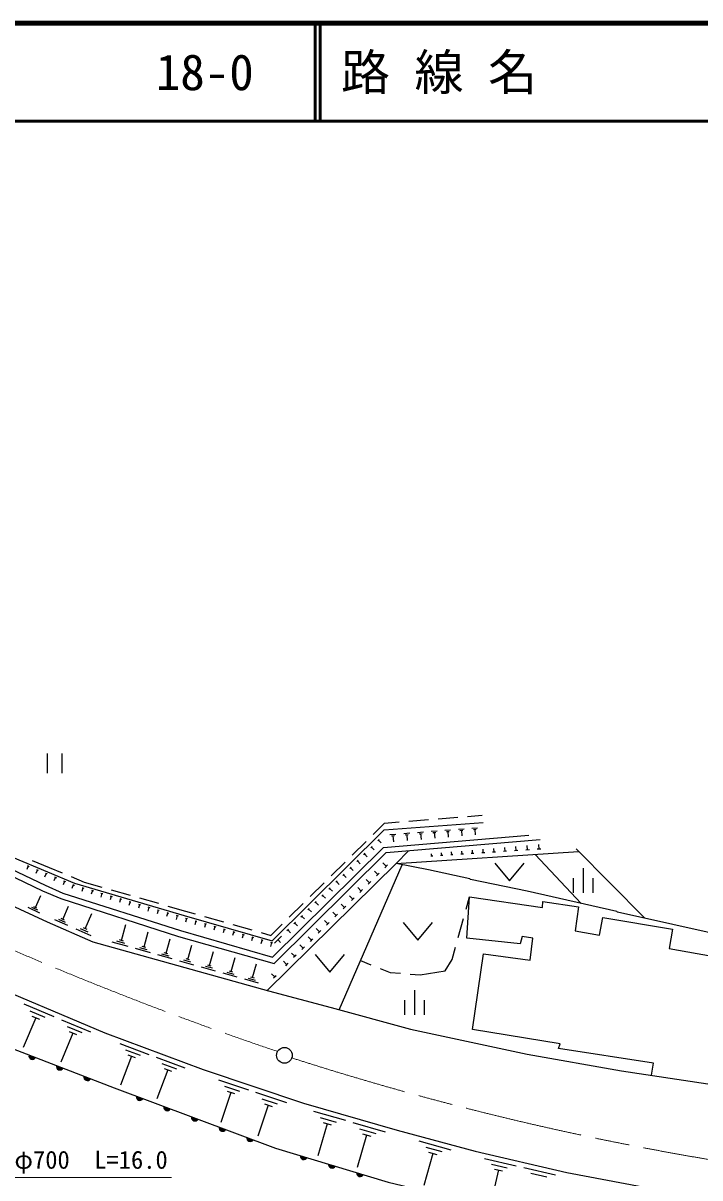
# Model space of a CAD drawing. Units: millimetres, scale not verified. Extents: x 40000 to 680000, y 20000 to 380000.
# Drawn here: x 148002 to 216946, y 262346 to 380000 of the extents above; entities that cross this region are included whole.
import ezdxf
from ezdxf.enums import TextEntityAlignment as Align

# ---------------------------------------------------------------- set-up
doc = ezdxf.new("R2010")
doc.units = ezdxf.units.MM
doc.header["$LTSCALE"] = 1000
doc.linetypes.add('CHAIN', pattern=[18.5, 12, -1.5, 3.5, -1.5])
for name, color, linetype, lineweight in [('M-BGD', 7, 'Continuous', 25), ('M-BMK', 2, 'CHAIN', 13), ('M-BMK-SRVR', 3, 'Continuous', 25), ('M-STR-HTXT', 7, 'Continuous', 13), ('M-TTL', 2, 'Continuous', 140), ('M-TTL-LINE', 7, 'Continuous', 50)]:
    doc.layers.add(name, color=color, linetype=linetype, lineweight=lineweight)
doc.layers.add('M-TTL-TXT', color=7, linetype='Continuous')
doc.styles.add('ＭＳ ゴシック', font='')
doc.styles.get('ＭＳ ゴシック').set_extended_font_data('MS Gothic')

msp = doc.modelspace()

# ---------------------------------------------------------------- linework, layer by layer
at = {"layer": 'M-BGD'}
for p, q in [((150464, 305590), (150464, 303590)), ((151964, 305590), (151964, 303590)), ((187297, 298687), (189290, 298851)), ((190287, 298933), (192280, 299097)), ((193277, 299178), (194766, 299301)), ((183646, 297333), (184812, 298483)), ((184812, 298483), (186301, 298606)), ((189585, 297656), (190172, 297701)), ((190974, 297762), (191551, 297806)), ((192354, 297867), (192920, 297910)), ((192506, 297736), (192789, 297757)), ((192648, 297747), (192691, 297180)), ((193723, 297971), (194280, 298013)), ((193873, 297842), (194151, 297863)), ((194012, 297853), (194054, 297296)), ((181510, 295226), (182934, 296631)), ((184129, 296681), (184271, 296822)), ((184200, 296752), (184481, 296467)), ((185356, 297335), (185973, 297382)), ((185522, 297193), (185830, 297216)), ((185676, 297204), (185723, 296587)), ((186776, 297443), (187383, 297489)), ((186939, 297303), (187242, 297326)), ((187091, 297314), (187137, 296707)), ((188185, 297550), (188782, 297595)), ((188346, 297412), (188644, 297435)), ((188495, 297424), (188540, 296827)), ((189743, 297521), (190036, 297543)), ((189889, 297532), (189934, 296945)), ((191129, 297629), (191418, 297651)), ((191274, 297640), (191317, 297063)), ((182707, 295276), (182849, 295416)), ((182778, 295346), (183059, 295061)), ((183418, 295979), (183560, 296119)), ((183489, 296049), (183770, 295764)), ((185989, 294382), (187263, 295677)), ((189624, 295122), (189608, 295376)), ((190642, 295188), (190624, 295463)), ((191676, 295256), (191657, 295551)), ((192853, 295333), (192601, 295317)), ((192727, 295325), (192706, 295640)), ((193929, 295404), (193660, 295386)), ((193794, 295395), (193772, 295731)), ((195022, 295475), (194736, 295456)), ((194879, 295466), (194855, 295824)), ((196133, 295548), (195829, 295528)), ((195981, 295538), (195956, 295918)), ((197261, 295622), (196940, 295601)), ((197101, 295611), (197074, 296013)), ((198408, 295697), (198069, 295675)), ((198238, 295686), (198211, 296110)), ((199573, 295773), (199216, 295750)), ((199394, 295762), (199365, 296209)), ((200757, 295851), (200381, 295826)), ((200569, 295838), (200538, 296309)), ((204328, 295859), (211341, 288793)), ((148439, 294162), (148624, 294085)), ((148926, 294670), (150668, 293974)), ((179375, 293119), (180798, 294524)), ((180215, 279472), (186617, 294256)), ((181995, 294573), (182138, 294713)), ((182067, 294643), (182348, 294358)), ((184983, 294092), (184634, 294446)), ((185124, 294232), (184841, 293953)), ((189726, 295128), (189523, 295115)), ((190752, 295195), (190532, 295181)), ((191794, 295264), (191558, 295248)), ((196047, 294412), (197547, 292612)), ((197547, 292612), (199047, 294412)), ((204850, 290302), (200164, 295311)), ((148532, 294123), (148378, 293754)), ((149455, 293740), (149302, 293370)), ((149363, 293778), (149548, 293701)), ((150346, 293369), (150192, 293000)), ((150286, 293394), (150405, 293345)), ((150405, 293345), (150471, 293317)), ((150668, 293974), (151988, 293423)), ((151301, 292969), (151146, 292600)), ((151208, 293007), (151393, 292930)), ((152911, 293038), (154230, 292488)), ((180573, 293167), (180715, 293307)), ((180644, 293237), (180925, 292953)), ((181284, 293870), (181426, 294010)), ((181355, 293940), (181636, 293655)), ((184130, 293252), (183784, 293603)), ((184271, 293390), (183990, 293113)), ((205041, 293898), (205041, 291398)), ((152222, 292581), (152068, 292212)), ((152130, 292620), (152315, 292542)), ((153114, 292207), (152959, 291838)), ((153052, 292233), (153176, 292181)), ((153176, 292181), (153239, 292162)), ((154102, 291907), (153989, 291523)), ((154006, 291935), (154198, 291878)), ((154230, 292488), (156021, 291974)), ((177239, 291012), (178663, 292417)), ((179150, 291761), (179293, 291901)), ((179222, 291831), (179503, 291547)), ((179862, 292464), (180004, 292604)), ((179933, 292534), (180214, 292250)), ((182430, 291575), (182087, 291923)), ((183280, 292413), (182935, 292762)), ((183420, 292551), (183140, 292275)), ((204041, 292898), (204041, 291398)), ((206041, 292898), (206041, 291398)), ((149255, 289908), (149814, 291121)), ((155061, 291623), (154948, 291240)), ((154965, 291651), (155157, 291595)), ((156020, 291340), (155907, 290956)), ((155924, 291368), (156116, 291311)), ((156979, 291056), (156866, 290672)), ((156883, 291084), (157075, 291028)), ((156982, 291699), (158905, 291147)), ((157938, 290772), (157824, 290389)), ((157842, 290801), (158034, 290744)), ((159866, 290872), (161788, 290320)), ((178439, 291058), (178581, 291199)), ((178510, 291128), (178791, 290844)), ((181583, 290738), (181241, 291085)), ((181721, 290875), (181444, 290602)), ((182570, 291712), (182291, 291438)), ((193120, 289724), (193466, 290980)), ((149721, 289325), (148508, 289884)), ((149488, 289617), (148882, 289896)), ((149406, 289838), (149103, 289978)), ((152046, 288686), (152639, 290037)), ((158897, 290489), (158783, 290105)), ((158801, 290517), (158993, 290460)), ((159856, 290205), (159742, 289822)), ((159760, 290234), (159952, 290177)), ((160815, 289922), (160701, 289538)), ((160719, 289950), (160911, 289893)), ((161774, 289638), (161660, 289254)), ((161678, 289666), (161870, 289610)), ((162750, 290045), (164540, 289531)), ((164540, 289531), (165517, 289252)), ((175104, 288905), (176527, 290310)), ((177017, 289652), (177159, 289793)), ((177088, 289722), (177369, 289438)), ((177728, 290355), (177870, 290496)), ((177799, 290425), (178080, 290141)), ((180736, 289903), (180396, 290248)), ((180874, 290039), (180598, 289768)), ((152573, 288052), (151222, 288645)), ((152309, 288369), (151634, 288666)), ((152215, 288612), (151877, 288760)), ((154335, 287737), (155009, 289273)), ((162733, 289354), (162619, 288971)), ((162637, 289383), (162829, 289326)), ((163692, 289071), (163578, 288687)), ((163596, 289099), (163787, 289042)), ((164651, 288790), (164542, 288405)), ((164555, 288818), (164748, 288763)), ((165613, 288516), (165503, 288131)), ((165517, 288543), (165709, 288488)), ((166478, 288269), (166671, 288214)), ((166479, 288978), (168402, 288429)), ((175594, 288246), (175736, 288387)), ((175665, 288317), (175946, 288032)), ((176305, 288949), (176448, 289090)), ((176377, 289019), (176658, 288735)), ((179047, 288238), (178711, 288578)), ((179184, 288372), (178911, 288103)), ((179891, 289070), (179553, 289412)), ((180028, 289205), (179754, 288935)), ((186717, 288360), (188217, 286560)), ((188217, 286560), (189717, 288360)), ((192324, 286831), (192855, 288760)), ((154934, 287015), (153398, 287690)), ((154634, 287376), (153866, 287713)), ((154527, 287652), (154143, 287821)), ((158012, 286537), (158464, 288157)), ((160324, 285872), (160756, 287418)), ((166575, 288241), (166465, 287857)), ((167536, 287967), (167426, 287582)), ((167440, 287994), (167632, 287939)), ((168498, 287692), (168388, 287308)), ((168402, 287720), (168594, 287665)), ((169459, 287418), (169350, 287033)), ((169363, 287445), (169556, 287391)), ((169364, 288155), (171287, 287606)), ((170421, 287144), (170311, 286759)), ((170325, 287171), (170517, 287116)), ((172249, 287331), (173226, 287053)), ((173226, 287053), (174392, 288203)), ((174883, 287543), (175025, 287684)), ((174954, 287614), (175235, 287329)), ((178205, 287407), (177870, 287746)), ((178341, 287541), (178069, 287273)), ((158708, 285906), (157089, 286359)), ((158360, 286222), (157550, 286448)), ((158214, 286481), (157809, 286594)), ((160517, 285818), (160130, 285926)), ((162565, 285226), (162978, 286702)), ((164781, 284599), (165186, 286047)), ((171383, 286869), (171273, 286485)), ((171286, 286897), (171479, 286842)), ((172344, 286595), (172234, 286210)), ((172248, 286622), (172440, 286567)), ((173306, 286320), (173196, 285936)), ((173210, 286348), (173402, 286293)), ((173603, 286278), (174314, 286981)), ((173958, 286629), (174239, 286345)), ((176525, 285749), (176193, 286085)), ((177364, 286577), (177031, 286915)), ((177499, 286710), (177229, 286444)), ((160989, 285269), (159442, 285701)), ((160656, 285570), (159883, 285786)), ((163200, 284651), (161724, 285064)), ((162883, 284939), (162145, 285145)), ((162750, 285175), (162381, 285278)), ((166990, 283980), (167393, 285419)), ((169191, 283362), (169591, 284793)), ((175686, 284922), (175357, 285256)), ((175820, 285054), (175553, 284791)), ((176659, 285882), (176390, 285617)), ((177746, 285118), (179246, 283318)), ((179246, 283318), (180746, 285118)), ((191713, 284611), (192059, 285867)), ((165404, 284035), (163956, 284440)), ((165093, 284317), (164369, 284519)), ((164962, 284549), (164600, 284650)), ((167609, 283419), (166170, 283821)), ((167300, 283699), (166580, 283900)), ((167170, 283929), (166810, 284030)), ((171384, 282747), (171781, 284170)), ((174850, 284097), (174522, 284429)), ((174983, 284228), (174717, 283966)), ((182387, 284488), (183432, 284064)), ((184359, 283689), (185404, 283266)), ((190992, 283426), (191713, 284611)), ((169807, 282805), (168376, 283205)), ((169499, 283084), (168783, 283283)), ((169370, 283312), (169012, 283412)), ((171995, 282193), (170573, 282591)), ((171689, 282470), (170978, 282669)), ((171561, 282698), (171206, 282797)), ((173633, 282816), (173305, 283148)), ((173766, 282947), (173500, 282685)), ((185404, 283266), (186435, 283190)), ((187432, 283117), (188462, 283041)), ((188462, 283041), (190992, 283426)), ((172984, 281398), (179379, 279700)), ((187856, 281469), (187856, 278969)), ((148086, 280064), (151129, 278784)), ((186856, 280469), (186856, 278969)), ((188856, 280469), (188856, 278969)), ((148687, 279363), (150208, 278724)), ((149288, 278663), (148008, 275620)), ((148907, 278823), (149668, 278503)), ((151911, 278455), (154865, 277214)), ((152495, 277776), (153972, 277155)), ((153078, 277096), (151836, 274142)), ((152709, 277251), (153447, 276941)), ((157844, 276038), (160797, 274931)), ((158444, 275392), (159920, 274839)), ((159044, 274746), (157937, 271794)), ((158675, 274885), (159413, 274608)), ((161550, 274649), (164494, 273544)), ((162746, 273360), (161642, 270416)), ((162148, 274004), (163620, 273452)), ((162378, 273498), (163114, 273222)), ((167892, 272338), (170953, 271311)), ((169166, 271059), (168138, 267998)), ((168529, 271699), (170059, 271185)), ((168783, 271188), (169548, 270931)), ((171662, 271073), (174821, 270012)), ((172976, 269752), (171916, 266593)), ((172319, 270412), (173899, 269882)), ((172581, 269885), (173371, 269620)), ((177572, 269146), (180832, 268214)), ((178270, 268505), (179900, 268039)), ((178969, 267865), (178036, 264605)), ((178561, 267981), (179376, 267748)), ((181576, 268001), (184885, 267054)), ((182285, 267350), (183939, 266877)), ((182994, 266700), (182048, 263392)), ((182580, 266819), (183408, 266582)), ((188310, 266107), (191588, 265214)), ((189726, 264841), (188834, 261563)), ((189018, 265474), (190657, 265027)), ((189316, 264952), (190136, 264729)), ((195003, 264329), (198227, 263587)), ((195716, 263741), (197329, 263370)), ((196430, 263152), (195688, 259928)), ((196027, 263245), (196833, 263060)), ((198994, 263411), (202245, 262663)), ((199713, 262818), (201338, 262444))]:
    msp.add_line(p, q, dxfattribs=at)
for points in [[(90439, 325461), (103407, 316616), (109983, 312602), (123191, 305152), (136176, 298211), (149977, 291594), (151845, 290815), (163820, 286955), (173563, 284183)], [(90663, 325777), (103651, 316994), (110210, 312991), (123407, 305546), (136379, 298612), (141958, 295888), (142449, 295860), (150236, 292179), (152044, 291370), (164029, 287561), (173410, 284820)], [(89049, 323501), (105221, 312780), (116246, 306069), (129738, 298283), (137453, 294432), (150462, 288433), (155106, 286394), (172984, 281398)], [(118190, 309451), (123921, 306482), (143325, 296502), (150482, 293527), (153243, 292367), (164405, 289066), (173365, 286509)], [(97363, 307436), (108578, 300396), (119008, 294619), (133467, 287261), (143293, 282621), (156341, 277136), (166332, 273389), (176566, 269954), (186108, 267225), (194053, 265061), (203388, 262913), (211140, 261431), (214172, 260828)], [(173365, 286509), (184775, 297793), (194851, 298558)], [(173410, 284820), (184730, 296001), (199511, 297258)], [(173563, 284183), (184970, 295482), (200670, 296822)], [(172860, 281432), (185989, 294382), (204585, 295600)], [(223138, 271213), (225161, 285722), (208535, 289417), (208472, 289480), (199349, 291550), (193563, 292760), (193499, 292824), (189303, 293716), (185989, 294382)], [(212018, 272802), (212220, 274047), (202549, 275520), (202709, 276000), (193767, 277451), (194898, 285174), (199651, 284534), (199925, 286768), (198829, 286953), (198651, 286192), (193193, 286765), (193466, 290980), (200896, 289892), (200962, 290513), (204586, 289963), (204231, 287527), (206733, 287074), (207074, 288867), (214138, 287673), (213807, 285719), (220084, 284601), (220286, 285658), (225032, 284802)], [(130022, 282360), (134995, 280108), (157268, 271509), (173716, 265390), (185191, 261918), (203138, 257636), (216937, 255189)], [(179379, 279700), (187453, 277503), (199342, 274955), (208974, 273267), (217748, 271928), (217812, 271864), (223138, 271213)]]:
    msp.add_lwpolyline(points, dxfattribs=at)
for centre, radius, start, end in [((148950, 274779), 354, 167.68783, 330.09301), ((148950, 274779), 283, 169.91187, 327.86897), ((148950, 274779), 212, 173.65819, 324.12264), ((148950, 274779), 142, 181.36992, 316.41091), ((148950, 274779), 100, 191.68759, 306.09325), ((151749, 273698), 354, 167.68783, 330.09301), ((151749, 273698), 283, 169.91187, 327.86897), ((151749, 273698), 212, 173.65819, 324.12264), ((151749, 273698), 142, 181.36992, 316.41091), ((151749, 273698), 100, 191.68759, 306.09325), ((154547, 272618), 354, 167.68783, 330.09301), ((154547, 272618), 283, 169.91187, 327.86897), ((154547, 272618), 212, 173.65819, 324.12264), ((154547, 272618), 142, 181.36992, 316.41091), ((154547, 272618), 100, 191.68759, 306.09325), ((159888, 270592), 354, 168.39076, 330.79593), ((159888, 270592), 283, 170.6148, 328.5719), ((159888, 270592), 212, 174.36112, 324.82557), ((159888, 270592), 142, 182.07285, 317.11384), ((159888, 270592), 100, 192.39051, 306.79618), ((162699, 269546), 354, 168.39076, 330.79593), ((162699, 269546), 283, 170.6148, 328.5719), ((162699, 269546), 212, 174.36112, 324.82557), ((162699, 269546), 142, 182.07285, 317.11384), ((162699, 269546), 100, 192.39051, 306.79618), ((165511, 268500), 354, 168.39076, 330.79593), ((165511, 268500), 283, 170.6148, 328.5719), ((165511, 268500), 212, 174.36112, 324.82557), ((165511, 268500), 142, 182.07285, 317.11384), ((165511, 268500), 100, 192.39051, 306.79618), ((168323, 267454), 354, 168.39076, 330.79593), ((168323, 267454), 283, 170.6148, 328.5719), ((168323, 267454), 212, 174.36112, 324.82557), ((168323, 267454), 142, 182.07285, 317.11384), ((168323, 267454), 100, 192.39051, 306.79618), ((171135, 266408), 354, 168.39076, 330.79593), ((171135, 266408), 283, 170.6148, 328.5719), ((171135, 266408), 212, 174.36112, 324.82557), ((171135, 266408), 142, 182.07285, 317.11384), ((171135, 266408), 100, 192.39051, 306.79618), ((176598, 264575), 354, 171.96379, 334.36897), ((176598, 264575), 283, 174.18783, 332.14493), ((176598, 264575), 212, 177.93416, 328.39861), ((176598, 264575), 142, 185.64589, 320.68688), ((176598, 264575), 100, 195.96355, 310.36921), ((179469, 263706), 354, 171.96379, 334.36897), ((179469, 263706), 283, 174.18783, 332.14493), ((179469, 263706), 212, 177.93416, 328.39861), ((179469, 263706), 142, 185.64589, 320.68688), ((179469, 263706), 100, 195.96355, 310.36921), ((182341, 262837), 354, 171.96379, 334.36897), ((182341, 262837), 283, 174.18783, 332.14493), ((182341, 262837), 212, 177.93416, 328.39861), ((182341, 262837), 142, 185.64589, 320.68688), ((182341, 262837), 100, 195.96355, 310.36921)]:
    msp.add_arc(centre, radius, start, end, dxfattribs=at)
at = {"layer": 'M-BMK'}
for centre, radius, start, end in [((287212, 610933), 354310, 244.45305, 251.35257), ((268125, 562854), 302835, 252.16581, 270.76136)]:
    msp.add_arc(centre, radius, start, end, dxfattribs=at)
at = {"layer": 'M-BMK-SRVR'}
msp.add_circle((174622, 274832), 800, dxfattribs=at)
at = {"layer": 'M-STR-HTXT'}
msp.add_lwpolyline([(131705, 283697), (133622, 262373), (163126, 262373)], dxfattribs=at)
msp.add_arc((278458, 576626), 353942, 233.34488, 258.52848, dxfattribs=at)
at = {"layer": 'M-TTL'}
msp.add_line((680000, 380000), (40000, 380000), dxfattribs=at)
at = {"layer": 'M-TTL-LINE'}
for p, q in [((177750, 380000), (177750, 370000)), ((178250, 380000), (178250, 370000)), ((40000, 370000), (680000, 370000))]:
    msp.add_line(p, q, dxfattribs=at)

# ---------------------------------------------------------------- texts
at = {"layer": 'M-STR-HTXT', "style": 'ＭＳ ゴシック'}
msp.add_text('ヒューム管φ700\u3000L=16.0', height=1833, dxfattribs=at).set_placement((148676, 264193), align=Align.MIDDLE_CENTER)
at = {"layer": 'M-TTL-TXT', "style": 'ＭＳ ゴシック'}
for s, p in [('18-0', (161521, 375000)), ('路 線 名', (180380, 375000))]:
    msp.add_text(s, height=3666, dxfattribs=at).set_placement(p, align=Align.MIDDLE_LEFT)

doc.saveas('drawing.dxf')
